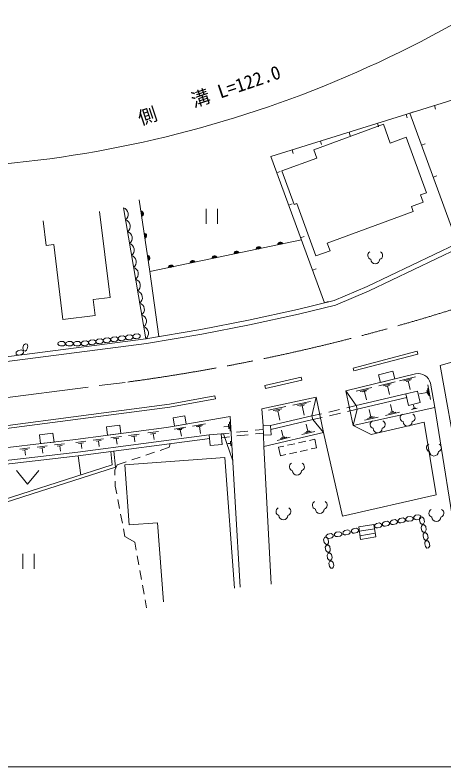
# Model space of a CAD drawing. Units: millimetres, scale not verified. Extents: x 40000 to 680000, y 20000 to 380000.
# Drawn here: x 93770 to 151246, y 205000 to 305735 of the extents above; entities that cross this region are included whole.
import ezdxf
from ezdxf.enums import TextEntityAlignment as Align

# ---------------------------------------------------------------- set-up
doc = ezdxf.new("R2010")
doc.units = ezdxf.units.MM
doc.header["$LTSCALE"] = 1000
doc.linetypes.add('CHAIN', pattern=[18.5, 12, -1.5, 3.5, -1.5])
for name, color, linetype, lineweight in [('M-BGD', 7, 'Continuous', 13), ('M-BMK', 2, 'CHAIN', 13), ('M-STR-HTXT', 7, 'Continuous', 13), ('M-STR-STRC', 7, 'Continuous', 13), ('M-TTL-BAND', 7, 'Continuous', 13)]:
    doc.layers.add(name, color=color, linetype=linetype, lineweight=lineweight)
doc.styles.add('ＭＳ ゴシック', font='')
doc.styles.get('ＭＳ ゴシック').set_extended_font_data('MS Gothic')

msp = doc.modelspace()

# ---------------------------------------------------------------- linework, layer by layer
at = {"layer": 'M-BGD'}
for p, q in [((149983, 293607), (150132, 293129)), ((146164, 292420), (146312, 291942)), ((146677, 292579), (147147, 292751)), ((146677, 292579), (147147, 292751)), ((152923, 275463), (146677, 292579)), ((142344, 291233), (142492, 290756)), ((138524, 290046), (138672, 289569)), ((134704, 288859), (134852, 288382)), ((148239, 288300), (148708, 288472)), ((130884, 287672), (131033, 287195)), ((128840, 284611), (129309, 284783)), ((149800, 284021), (150270, 284193)), ((130441, 280255), (130910, 280428)), ((111280, 262368), (108294, 279904)), ((119383, 279778), (119383, 277778)), ((120883, 279778), (120883, 277778)), ((132041, 275900), (132511, 276072)), ((111817, 271360), (113054, 262665)), ((133642, 271544), (134111, 271717)), ((135243, 267189), (135712, 267361)), ((109835, 262991), (109601, 262810)), ((110280, 263038), (109835, 262991)), ((110536, 262856), (110280, 263038)), ((99828, 262003), (99571, 261855)), ((100274, 261989), (99828, 262003)), ((100504, 261774), (100274, 261989)), ((100871, 262003), (100615, 261855)), ((101318, 261989), (100871, 262003)), ((101548, 261774), (101318, 261989)), ((101915, 262003), (101659, 261855)), ((102362, 261989), (101915, 262003)), ((102591, 261774), (102362, 261989)), ((102893, 262044), (102659, 261862)), ((103338, 262091), (102893, 262044)), ((103594, 261908), (103338, 262091)), ((103651, 261998), (103617, 261761)), ((103885, 262179), (103651, 261998)), ((104330, 262226), (103885, 262179)), ((104586, 262043), (104330, 262226)), ((104592, 261800), (104586, 262043)), ((104643, 262133), (104609, 261896)), ((104877, 262315), (104643, 262133)), ((105321, 262362), (104877, 262315)), ((105578, 262179), (105321, 262362)), ((105388, 261772), (105584, 261935)), ((105584, 261935), (105578, 262179)), ((105635, 262269), (105601, 262031)), ((105601, 262031), (105784, 261880)), ((105868, 262450), (105635, 262269)), ((106313, 262497), (105868, 262450)), ((106569, 262314), (106313, 262497)), ((106380, 261907), (106575, 262070)), ((106575, 262070), (106569, 262314)), ((106626, 262404), (106592, 262167)), ((106592, 262167), (106776, 262015)), ((106860, 262585), (106626, 262404)), ((106776, 262015), (106969, 261988)), ((107305, 262632), (106860, 262585)), ((106969, 261988), (107371, 262042)), ((107561, 262450), (107305, 262632)), ((107371, 262042), (107567, 262206)), ((107567, 262206), (107561, 262450)), ((107618, 262539), (107584, 262302)), ((107584, 262302), (107768, 262151)), ((107852, 262721), (107618, 262539)), ((107768, 262151), (107961, 262123)), ((108296, 262768), (107852, 262721)), ((107961, 262123), (108363, 262178)), ((108553, 262585), (108296, 262768)), ((108363, 262178), (108559, 262341)), ((108559, 262341), (108553, 262585)), ((108610, 262675), (108576, 262437)), ((108576, 262437), (108759, 262286)), ((108843, 262856), (108610, 262675)), ((108759, 262286), (108952, 262258)), ((109288, 262903), (108843, 262856)), ((108952, 262258), (109355, 262313)), ((109545, 262720), (109288, 262903)), ((109355, 262313), (109551, 262476)), ((109551, 262476), (109545, 262720)), ((109601, 262810), (109567, 262573)), ((109567, 262573), (109751, 262421)), ((109751, 262421), (109944, 262394)), ((109944, 262394), (110346, 262448)), ((110346, 262448), (110542, 262612)), ((110542, 262612), (110536, 262856)), ((94910, 261524), (94810, 261088)), ((94810, 261088), (94905, 260808)), ((95166, 261707), (94910, 261524)), ((95399, 261633), (95166, 261707)), ((95321, 260823), (95410, 260997)), ((95489, 261395), (95399, 261633)), ((95410, 260997), (95489, 261395)), ((99571, 261855), (99506, 261624)), ((99506, 261624), (99667, 261450)), ((99667, 261450), (99855, 261396)), ((99855, 261396), (100261, 261396)), ((100261, 261396), (100477, 261531)), ((100477, 261531), (100504, 261774)), ((100615, 261855), (100549, 261624)), ((100549, 261624), (100711, 261450)), ((100711, 261450), (100898, 261396)), ((100898, 261396), (101304, 261396)), ((101304, 261396), (101521, 261531)), ((101521, 261531), (101548, 261774)), ((101659, 261855), (101593, 261624)), ((101593, 261624), (101754, 261450)), ((101754, 261450), (101942, 261396)), ((101942, 261396), (102348, 261396)), ((102348, 261396), (102564, 261531)), ((102564, 261531), (102591, 261774)), ((102659, 261862), (102626, 261625)), ((102626, 261625), (102809, 261474)), ((102809, 261474), (103002, 261446)), ((103002, 261446), (103404, 261501)), ((103404, 261501), (103600, 261664)), ((103600, 261664), (103594, 261908)), ((103617, 261761), (103801, 261609)), ((103801, 261609), (103994, 261581)), ((103994, 261581), (104396, 261636)), ((104396, 261636), (104592, 261800)), ((104609, 261896), (104793, 261745)), ((104793, 261745), (104986, 261717)), ((104986, 261717), (105388, 261772)), ((105784, 261880), (105977, 261852)), ((105977, 261852), (106380, 261907)), ((94149, 260761), (93943, 260548)), ((93943, 260548), (93944, 260308)), ((93944, 260308), (94147, 260184)), ((94147, 260184), (94342, 260185)), ((94582, 260871), (94149, 260761)), ((94342, 260185), (94733, 260296)), ((94862, 260727), (94582, 260871)), ((94733, 260296), (94903, 260486)), ((94903, 260486), (94862, 260727)), ((94905, 260808), (95119, 260699)), ((95119, 260699), (95321, 260823)), ((139078, 258448), (147662, 260695)), ((139180, 258061), (147763, 260308)), ((147662, 260695), (147763, 260308)), ((139078, 258448), (139180, 258061)), ((127259, 256097), (132090, 257200)), ((132090, 257200), (132179, 256811)), ((145293, 256750), (147453, 257276)), ((145868, 256738), (146948, 257001)), ((127259, 256097), (127348, 255707)), ((127348, 255707), (132179, 256811)), ((142537, 256080), (144698, 256606)), ((143112, 256067), (144193, 256330)), ((143417, 255989), (143958, 256120)), ((143688, 256055), (143968, 254903)), ((146173, 256659), (146713, 256791)), ((146443, 256725), (146723, 255573)), ((149098, 256200), (149447, 254235)), ((139460, 255331), (141584, 255848)), ((139495, 253414), (146140, 254970)), ((140025, 255319), (141087, 255577)), ((140325, 255242), (140856, 255371)), ((140591, 255306), (140866, 254174)), ((149010, 255171), (147962, 254984)), ((148967, 255417), (149054, 254925)), ((149054, 255686), (149229, 254703)), ((120540, 254706), (120612, 254312)), ((131000, 253470), (133352, 253966)), ((139610, 252927), (146254, 254484)), ((127725, 252778), (130077, 253275)), ((128346, 252745), (129522, 252994)), ((131621, 253437), (132797, 253685)), ((131948, 253342), (132536, 253466)), ((132242, 253404), (132507, 252150)), ((135797, 252547), (137258, 252890)), ((138232, 253118), (139495, 253414)), ((139610, 252927), (138341, 252630)), ((141445, 251922), (141227, 252899)), ((144306, 252567), (144082, 253574)), ((147658, 253050), (146902, 252882)), ((147447, 253109), (147069, 253024)), ((147258, 253067), (147168, 253470)), ((150032, 253169), (153173, 233336)), ((128022, 250726), (133560, 252023)), ((128673, 252651), (129261, 252775)), ((128967, 252713), (129232, 251458)), ((133560, 252023), (134824, 252319)), ((137367, 252402), (135907, 252060)), ((142415, 251882), (140583, 251474)), ((141930, 251902), (141014, 251698)), ((141674, 251973), (141216, 251871)), ((145305, 252526), (143418, 252106)), ((144805, 252547), (143862, 252336)), ((144542, 252620), (144070, 252515)), ((117569, 250675), (119309, 250970)), ((122358, 250904), (122399, 250293)), ((122500, 251220), (122583, 249999)), ((128044, 250217), (133664, 251534)), ((133005, 249978), (132781, 250919)), ((134933, 251831), (133664, 251534)), ((111554, 249750), (112984, 249939)), ((115091, 250254), (116666, 250521)), ((115502, 250216), (116290, 250350)), ((115717, 250144), (116111, 250211)), ((115914, 250178), (116057, 249338)), ((118024, 250632), (118894, 250780)), ((118261, 250553), (118696, 250627)), ((118479, 250590), (118636, 249662)), ((122379, 250598), (121727, 250554)), ((123464, 249839), (124955, 250003)), ((125949, 250112), (127022, 250231)), ((129713, 249194), (129489, 250135)), ((133943, 249953), (132179, 249533)), ((133474, 249966), (132592, 249756)), ((133225, 250031), (132784, 249926)), ((104250, 248780), (105631, 248963)), ((106610, 249093), (108015, 249280)), ((106986, 248953), (107689, 249046)), ((107337, 248999), (107437, 248250)), ((108994, 249410), (110424, 249600)), ((109377, 249267), (110092, 249362)), ((109735, 249314), (109836, 248551)), ((111937, 249606), (112652, 249701)), ((112294, 249654), (112396, 248891)), ((121397, 249611), (122470, 249729)), ((121452, 249114), (122508, 249230)), ((123502, 249340), (124993, 249504)), ((125987, 249614), (127043, 249730)), ((130651, 249169), (128887, 248749)), ((130182, 249182), (129300, 248971)), ((129933, 249247), (129492, 249142)), ((133215, 248739), (133933, 248897)), ((133933, 248897), (134183, 247759)), ((96735, 247862), (98075, 248019)), ((99068, 248136), (100409, 248293)), ((99424, 247996), (100095, 248075)), ((99759, 248036), (99843, 247320)), ((101914, 248470), (103271, 248650)), ((102278, 248334), (102956, 248424)), ((102617, 248379), (102713, 247656)), ((104620, 248642), (105310, 248734)), ((104965, 248688), (105063, 247951)), ((114432, 247826), (113210, 247411)), ((114576, 248301), (114432, 247826)), ((122674, 248339), (122273, 248312)), ((122654, 248639), (122695, 248038)), ((127121, 247917), (128078, 229485)), ((129078, 247830), (129796, 247988)), ((129328, 246692), (129078, 247830)), ((130284, 248095), (131261, 248310)), ((131750, 248417), (132726, 248632)), ((94405, 247589), (95743, 247746)), ((94760, 247450), (95429, 247528)), ((95095, 247489), (95179, 246775)), ((97091, 247723), (97761, 247802)), ((97426, 247762), (97510, 247048)), ((112452, 247154), (111316, 246768)), ((130046, 246850), (129328, 246692)), ((131511, 247172), (130535, 246957)), ((132976, 247494), (132000, 247279)), ((134183, 247759), (133465, 247601)), ((102227, 246693), (102586, 244109)), ((108664, 245868), (107442, 245454)), ((110558, 246511), (109422, 246125)), ((107442, 245454), (107128, 244762)), ((93954, 244695), (95454, 242895)), ((95454, 242895), (96954, 244695)), ((107128, 244762), (107147, 244094)), ((107171, 243294), (107190, 242626)), ((107190, 242626), (107389, 241599)), ((107542, 240814), (107770, 239636)), ((107922, 238850), (108151, 237672)), ((147867, 238789), (147427, 238712)), ((148135, 238624), (147867, 238789)), ((143237, 237848), (143016, 237651)), ((143677, 237925), (143237, 237848)), ((143946, 237760), (143677, 237925)), ((143968, 237517), (143946, 237760)), ((144063, 237867), (144045, 237628)), ((144284, 238064), (144063, 237867)), ((144725, 238141), (144284, 238064)), ((144993, 237976), (144725, 238141)), ((145015, 237733), (144993, 237976)), ((145111, 238083), (145093, 237844)), ((145093, 237844), (145286, 237706)), ((145332, 238280), (145111, 238083)), ((145772, 238357), (145332, 238280)), ((145481, 237691), (145879, 237773)), ((146040, 238192), (145772, 238357)), ((145879, 237773), (146063, 237949)), ((146063, 237949), (146040, 238192)), ((146158, 238299), (146140, 238061)), ((146140, 238061), (146334, 237922)), ((146379, 238496), (146158, 238299)), ((146334, 237922), (146528, 237907)), ((146820, 238573), (146379, 238496)), ((146528, 237907), (146926, 237989)), ((147088, 238408), (146820, 238573)), ((146926, 237989), (147110, 238165)), ((147110, 238165), (147088, 238408)), ((147206, 238516), (147188, 238277)), ((147188, 238277), (147381, 238138)), ((147427, 238712), (147206, 238516)), ((147381, 238138), (147576, 238123)), ((147576, 238123), (147973, 238205)), ((147973, 238205), (148158, 238381)), ((147986, 238303), (147974, 238109)), ((147974, 238109), (148061, 237712)), ((148122, 238499), (147986, 238303)), ((148361, 238484), (148122, 238499)), ((148158, 238381), (148135, 238624)), ((148561, 238266), (148361, 238484)), ((148483, 237556), (148644, 237827)), ((148644, 237827), (148561, 238266)), ((108303, 236887), (108502, 235860)), ((138387, 236756), (137947, 236678)), ((138656, 236592), (138387, 236756)), ((139082, 236915), (138862, 236717)), ((139523, 236993), (139082, 236915)), ((139791, 236828), (139523, 236993)), ((139814, 236585), (139791, 236828)), ((141968, 237435), (141951, 237196)), ((141951, 237196), (142144, 237058)), ((142189, 237632), (141968, 237435)), ((142144, 237058), (142338, 237043)), ((142630, 237709), (142189, 237632)), ((142338, 237043), (142736, 237125)), ((142898, 237544), (142630, 237709)), ((142736, 237125), (142921, 237301)), ((142921, 237301), (142898, 237544)), ((143016, 237651), (142998, 237412)), ((142998, 237412), (143191, 237274)), ((143191, 237274), (143386, 237259)), ((143386, 237259), (143784, 237341)), ((143784, 237341), (143968, 237517)), ((144045, 237628), (144239, 237490)), ((144239, 237490), (144433, 237475)), ((144433, 237475), (144831, 237557)), ((144831, 237557), (145015, 237733)), ((145286, 237706), (145481, 237691)), ((148061, 237712), (148240, 237530)), ((148221, 237237), (148210, 237042)), ((148210, 237042), (148297, 236646)), ((148357, 237432), (148221, 237237)), ((148240, 237530), (148483, 237556)), ((148597, 237418), (148357, 237432)), ((148797, 237200), (148597, 237418)), ((148718, 236490), (148880, 236761)), ((148880, 236761), (148797, 237200)), ((108502, 235860), (109810, 235117)), ((135283, 235765), (135120, 235495)), ((135525, 235790), (135283, 235765)), ((135455, 236008), (135438, 235769)), ((135438, 235769), (135632, 235630)), ((135676, 236205), (135455, 236008)), ((135703, 235607), (135525, 235790)), ((136116, 236283), (135676, 236205)), ((136385, 236118), (136116, 236283)), ((136224, 235699), (136408, 235875)), ((136408, 235875), (136385, 236118)), ((136591, 236244), (136573, 236005)), ((136573, 236005), (136767, 235867)), ((136811, 236442), (136591, 236244)), ((136767, 235867), (136962, 235853)), ((137252, 236519), (136811, 236442)), ((136962, 235853), (137359, 235936)), ((137520, 236355), (137252, 236519)), ((137359, 235936), (137543, 236112)), ((137543, 236112), (137520, 236355)), ((137726, 236481), (137709, 236242)), ((137709, 236242), (137903, 236104)), ((137947, 236678), (137726, 236481)), ((137903, 236104), (138097, 236089)), ((138097, 236089), (138495, 236172)), ((138495, 236172), (138679, 236349)), ((138679, 236349), (138656, 236592)), ((138862, 236717), (138844, 236478)), ((138844, 236478), (139038, 236340)), ((139038, 236340), (139233, 236326)), ((139233, 236326), (139630, 236409)), ((139630, 236409), (139814, 236585)), ((148297, 236646), (148476, 236464)), ((148457, 236171), (148445, 235976)), ((148445, 235976), (148533, 235580)), ((148593, 236366), (148457, 236171)), ((148476, 236464), (148718, 236490)), ((148832, 236352), (148593, 236366)), ((149032, 236134), (148832, 236352)), ((149115, 235694), (149032, 236134)), ((109810, 235117), (110000, 234063)), ((135120, 235495), (135201, 235056)), ((135201, 235056), (135400, 234837)), ((135400, 234837), (135639, 234821)), ((135755, 234724), (135512, 234699)), ((135632, 235630), (135826, 235616)), ((135639, 234821), (135776, 235016)), ((135788, 235210), (135703, 235607)), ((135933, 234541), (135755, 234724)), ((135776, 235016), (135788, 235210)), ((135826, 235616), (136224, 235699)), ((148533, 235580), (148711, 235398)), ((148693, 235105), (148681, 234910)), ((148681, 234910), (148768, 234514)), ((148829, 235300), (148693, 235105)), ((148711, 235398), (148954, 235424)), ((149068, 235286), (148829, 235300)), ((148954, 235424), (149115, 235694)), ((149268, 235067), (149068, 235286)), ((149351, 234628), (149268, 235067)), ((135512, 234699), (135350, 234429)), ((135350, 234429), (135430, 233990)), ((135430, 233990), (135629, 233770)), ((135629, 233770), (135868, 233755)), ((135868, 233755), (136005, 233949)), ((136018, 234144), (135933, 234541)), ((136005, 233949), (136018, 234144)), ((148768, 234514), (148947, 234332)), ((148947, 234332), (149190, 234358)), ((149190, 234358), (149351, 234628)), ((94832, 233537), (94832, 231537)), ((96332, 233537), (96332, 231537)), ((110143, 233276), (110356, 232095)), ((135742, 233633), (135579, 233363)), ((135579, 233363), (135660, 232923)), ((135660, 232923), (135859, 232704)), ((135985, 233657), (135742, 233633)), ((135859, 232704), (136098, 232688)), ((136163, 233475), (135985, 233657)), ((136098, 232688), (136235, 232883)), ((136248, 233078), (136163, 233475)), ((136235, 232883), (136248, 233078)), ((135972, 232567), (135809, 232297)), ((135809, 232297), (135890, 231857)), ((135890, 231857), (136089, 231638)), ((136215, 232591), (135972, 232567)), ((136392, 232408), (136215, 232591)), ((136328, 231622), (136465, 231817)), ((136478, 232011), (136392, 232408)), ((136465, 231817), (136478, 232011)), ((110498, 231307), (110712, 230127)), ((136089, 231638), (136328, 231622)), ((110854, 229339), (111067, 228158)), ((111210, 227371), (111400, 226317))]:
    msp.add_line(p, q, dxfattribs=at)
for points in [[(71905, 256632), (111375, 261725), (118783, 262965), (125186, 264220), (131746, 265659), (136721, 266883), (141226, 268765), (153200, 274509), (158317, 277099), (165536, 281164), (169004, 283126), (189183, 297152), (203255, 309232), (213385, 315164), (220795, 317676), (238550, 321495), (247500, 323351), (256622, 322743), (262644, 322128)], [(135243, 267189), (128039, 286789), (160468, 296864), (164808, 281500)], [(132150, 275605), (111817, 271360), (110404, 280965)], [(105107, 279422), (106496, 267910), (104260, 267641), (104521, 265476), (100164, 264951), (98953, 274995), (97923, 274870), (97527, 278151)], [(71822, 257277), (111280, 262368), (118667, 263605), (125054, 264857), (131599, 266292), (136517, 267502), (140960, 269359), (152913, 275092), (157547, 277438)], [(150723, 258767), (153984, 259730), (154344, 258510), (153066, 258133), (152706, 259353)], [(150723, 258767), (153115, 245640), (154881, 234194)], [(135122, 249823), (137645, 238579), (150185, 241470), (148586, 251190), (141502, 249540), (139061, 250725), (138077, 255384), (147440, 257661)], [(149450, 256436), (150032, 253169), (139061, 250725)], [(139061, 250725), (139610, 252927), (139495, 253414), (138077, 255384)], [(79898, 249067), (114466, 253606), (120540, 254706)], [(79950, 248670), (114528, 253211), (120612, 254312)], [(127053, 249467), (127121, 247917), (135122, 249823), (134111, 254535), (126822, 252996), (127003, 250683)], [(134111, 254535), (133560, 252023), (133664, 251534), (135122, 249823)], [(88310, 245570), (88202, 247264), (101852, 248865), (114082, 250489), (122598, 251933), (123931, 229092)], [(74842, 243996), (102165, 247189), (119800, 249485)], [(74900, 243499), (102227, 246693), (119864, 248989)], [(121397, 249611), (121687, 249643), (122943, 246008)], [(74538, 236573), (78313, 237235), (82276, 237615), (106795, 245455), (106608, 247263)], [(74608, 236179), (78367, 236838), (82356, 237221), (107226, 245173), (107006, 247304)], [(123195, 228955), (121895, 246465), (108478, 245469), (109075, 237429), (112882, 237712), (113669, 227100)]]:
    msp.add_lwpolyline(points, dxfattribs=at)
for points in [[(135617, 275162), (147129, 279400), (146882, 280071), (148466, 280655), (148107, 281631), (148925, 281932), (146188, 289370), (144055, 288585), (143128, 291104), (133794, 287668), (134200, 286563), (129533, 284845), (131181, 280369), (131512, 280491), (134097, 273467), (135985, 274162)], [(142728, 256515), (144641, 256981), (144391, 258011), (142477, 257545)], [(146140, 254970), (147678, 255337), (148041, 253812), (146503, 253446)], [(115134, 250667), (116691, 250931), (116502, 252045), (114945, 251781)], [(106156, 249437), (107962, 249676), (107812, 250808), (106006, 250568)], [(127003, 250683), (127053, 249467), (128073, 249509), (128022, 250726)], [(97202, 248320), (98994, 248530), (98854, 249722), (97062, 249511)], [(119800, 249485), (121397, 249611), (121508, 248198), (119911, 248073)]]:
    msp.add_lwpolyline(points, close=True, dxfattribs=at)
for centre, radius, start, end in [((108032, 279039), 904, 306.19739, 73.12685), ((110620, 279123), 354, 287.1633, 89.56848), ((110620, 279123), 283, 289.38734, 87.34444), ((110620, 279123), 212, 293.13366, 83.59811), ((110620, 279123), 142, 300.84539, 75.88638), ((110620, 279123), 100, 311.16305, 65.56872), ((108303, 277445), 904, 306.19739, 73.12685), ((108575, 275851), 904, 306.19739, 73.12685), ((111057, 276155), 354, 287.1633, 89.56848), ((111057, 276155), 283, 289.38734, 87.34444), ((111057, 276155), 212, 293.13366, 83.59811), ((111057, 276155), 142, 300.84539, 75.88638), ((111057, 276155), 100, 311.16305, 65.56872), ((108846, 274257), 904, 306.19739, 73.12685), ((129336, 274962), 354, 20.58857, 182.99375), ((129336, 274962), 283, 22.81261, 180.76971), ((129336, 274962), 212, 26.55894, 177.02339), ((129336, 274962), 142, 34.27067, 169.31166), ((129336, 274962), 100, 44.58833, 158.99399), ((123463, 273736), 354, 20.58857, 182.99375), ((123463, 273736), 283, 22.81261, 180.76971), ((126399, 274349), 354, 20.58857, 182.99375), ((126399, 274349), 283, 22.81261, 180.76971), ((126399, 274349), 212, 26.55894, 177.02339), ((126399, 274349), 142, 34.27067, 169.31166), ((126399, 274349), 100, 44.58833, 158.99399), ((141567, 273533), 536, 116.08703, 255.33416), ((142496, 273533), 536, 284.66584, 63.91297), ((109118, 272662), 904, 306.19739, 73.12685), ((111493, 273187), 354, 287.1633, 89.56848), ((111493, 273187), 283, 289.38734, 87.34444), ((111493, 273187), 212, 293.13366, 83.59811), ((111493, 273187), 142, 300.84539, 75.88638), ((111493, 273187), 100, 311.16305, 65.56872), ((120526, 273123), 354, 20.58857, 182.99375), ((120526, 273123), 283, 22.81261, 180.76971), ((120526, 273123), 212, 26.55894, 177.02339), ((120526, 273123), 142, 34.27067, 169.31166), ((120526, 273123), 100, 44.58833, 158.99399), ((123463, 273736), 212, 26.55894, 177.02339), ((123463, 273736), 142, 34.27067, 169.31166), ((123463, 273736), 100, 44.58833, 158.99399), ((142031, 273014), 600, 180, 0), ((114653, 271897), 354, 20.58857, 182.99375), ((114653, 271897), 283, 22.81261, 180.76971), ((114653, 271897), 212, 26.55894, 177.02339), ((114653, 271897), 142, 34.27067, 169.31166), ((114653, 271897), 100, 44.58833, 158.99399), ((117589, 272510), 354, 20.58857, 182.99375), ((117589, 272510), 283, 22.81261, 180.76971), ((117589, 272510), 212, 26.55894, 177.02339), ((117589, 272510), 142, 34.27067, 169.31166), ((117589, 272510), 100, 44.58833, 158.99399), ((109389, 271068), 904, 306.19739, 73.12685), ((109660, 269474), 904, 306.19739, 73.12685), ((109932, 267880), 904, 306.19739, 73.12685), ((110203, 266286), 904, 306.19739, 73.12685), ((110475, 264692), 904, 306.19739, 73.12685), ((110746, 263098), 904, 306.19739, 73.12685), ((147770, 255941), 1752, 16.4111, 100.87473), ((145905, 251780), 536, 116.08703, 255.33416), ((146834, 251780), 536, 284.66584, 63.91297), ((141903, 250885), 536, 116.08703, 255.33416), ((142832, 250885), 536, 284.66584, 63.91297), ((146370, 251261), 600, 180, 0), ((142368, 250366), 600, 180, 0), ((149437, 247778), 536, 116.08703, 255.33416), ((150365, 247778), 536, 284.66584, 63.91297), ((149901, 247259), 600, 180, 0), ((131074, 245200), 536, 116.08703, 255.33416), ((132003, 245200), 536, 284.66584, 63.91297), ((131539, 244681), 600, 180, 0), ((134146, 240062), 536, 116.08703, 255.33416), ((135075, 240062), 536, 284.66584, 63.91297), ((129273, 239214), 536, 116.08703, 255.33416), ((130202, 239214), 536, 284.66584, 63.91297), ((134611, 239543), 600, 180, 0), ((149772, 239003), 536, 116.08703, 255.33416), ((150701, 239003), 536, 284.66584, 63.91297), ((129738, 238696), 600, 180, 0), ((150236, 238484), 600, 180, 0)]:
    msp.add_arc(centre, radius, start, end, dxfattribs=at)
at = {"layer": 'M-BMK'}
msp.add_line((73315, 252039), (108877, 256572), dxfattribs=at)
msp.add_arc((73585, 516888), 262697, 277.7207, 291.68407, dxfattribs=at)
at = {"layer": 'M-STR-HTXT'}
msp.add_arc((78087, 437424), 152299, 266.24859, 304.62865, dxfattribs=at)
at = {"layer": 'M-STR-STRC'}
for p, q in [((139914, 236568), (141955, 236905)), ((139993, 235973), (142045, 236311))]:
    msp.add_line(p, q, dxfattribs=at)
msp.add_lwpolyline([(139834, 237163), (141866, 237498), (142117, 235829), (140058, 235487)], close=True, dxfattribs=at)
at = {"layer": 'M-TTL-BAND'}
msp.add_line((40000, 205000), (579000, 205000), dxfattribs=at)

# ---------------------------------------------------------------- texts
at = {"layer": 'M-STR-HTXT', "style": 'ＭＳ ゴシック'}
msp.add_text('側\u3000\u3000溝 L=122.0', height=1833, rotation=18.579, dxfattribs=at).set_placement((120265, 293612), align=Align.BOTTOM_CENTER)

doc.saveas('drawing.dxf')
